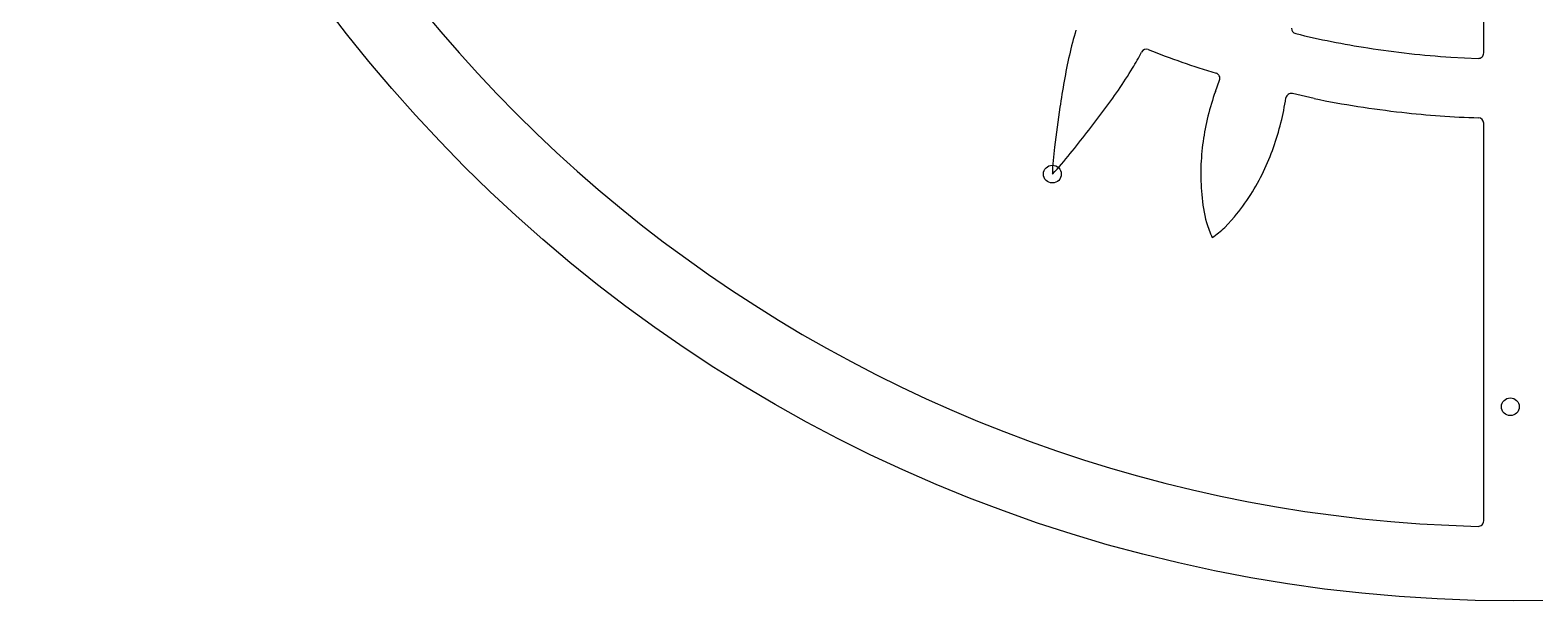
# Model space of a CAD drawing. Header units: millimetres. Extents: x -68 to 68, y -68 to 68.
# Drawn here: x -68.4 to 1, y -68.4 to -42.1 of the extents above; entities that cross this region are included whole.
import ezdxf

# ---------------------------------------------------------------- set-up
doc = ezdxf.new("R2010")
doc.units = ezdxf.units.MM
for name, color, linetype in [('CUT_INNER', 6, 'Continuous'), ('CUT_OUTER', 1, 'Continuous'), ('ENGRAVE', 7, 'Continuous')]:
    doc.layers.add(name, color=color, linetype=linetype)

msp = doc.modelspace()

# ---------------------------------------------------------------- linework, layer by layer
at = {"layer": 'CUT_INNER'}
for points in [[(-1.368, -43.1156), (-1.368, -29.5317)], [(-2.8814, -43.3097), (-1.6291, -43.3653)], [(-13.7416, -44.888), (-13.5508, -44.3738)], [(-9.1834, -45.2184), (-10.1861, -44.9923)], [(-1.368, -64.7097), (-1.368, -46.3548)], [(-12.8606, -50.684), (-13.3015, -51.1709), (-13.3052, -51.1746)]]:
    msp.add_lwpolyline(points, dxfattribs=at)
for centre, radius, start, end in [((-0.0002, -0.0001), 64.9798, 121.35855, 268.567248), ((-2.9394, -47.1887), 17.9787, 163.425319, 167.258292), ((-9.9824, -41.9772), 0.25, 178.945043, 257.288136), ((-0.9023, -5.0336), 38.2931, 256.198567, 261.278761), ((-16.9204, -43.1928), 0.25, 69.661017, 152.020881), ((-2.7912, -7.742), 37.9128, 248.260665, 253.26377), ((0, 0), 43.4055, 261.109016, 266.193762), ((4.1091, -48.7826), 25.2052, 167.258206, 170.019504), ((-27.1287, -37.9056), 11.2462, 328.313938, 332.632622), ((-1.618, -43.1156), 0.25, 267.457627, 0), ((-35.5274, -32.9088), 21.0182, 325.457105, 328.748866), ((-13.7852, -44.2868), 0.25, 339.647999, 72.20339), ((18.9898, -51.4071), 40.3156, 170.011351, 171.752722), ((-43.9889, -27.0867), 31.2893, 323.228407, 325.461079), ((-1.5286, -49.1563), 12.9374, 160.735839, 166.005403), ((-10.2411, -45.2361), 0.25, 77.288136, 169.843526), ((56.7773, -56.8999), 78.5002, 171.741347, 173.091617), ((-24.1327, -43.0345), 13.815, 346.178853, 351.015215), ((0, 0), 46.1416, 258.519916, 263.604661), ((-62.3932, -13.3493), 54.2552, 321.94681, 323.242446), ((-2.9645, -48.7943), 11.4565, 166.025725, 171.992661), ((-22.4258, -43.4567), 12.0567, 340.53059, 346.189309), ((-0.5353, -5.9694), 40.1499, 263.414922, 268.470566), ((-1.618, -46.3548), 0.25, 0, 87.457627), ((-89.2476, 7.5738), 88.2983, 321.194692, 321.996917), ((-10.8312, -48.9536), 10.4297, 171.754223, 178.631617), ((-28.6948, -41.4213), 10.4093, 315.59842, 322.482091), ((-3.5971, -48.7017), 10.8172, 172.01141, 178.421491), ((-21.4809, -43.7864), 11.0559, 334.289456, 340.509227), ((-3.9785, -48.693), 10.4357, 178.411591, 185.246571), ((-21.1155, -43.9602), 10.6513, 327.687106, 334.279427), ((-5.9216, -48.9036), 8.4815, 185.030183, 193.913562), ((-20.4701, -44.3809), 9.881, 320.364825, 327.748094), ((-7.0547, -48.5778), 7.4833, 198.425729, 204.090651), ((-19.0084, -44.5333), 8.7541, 305.812317, 310.654354), ((-1.618, -64.7097), 0.25, 268.417969, 360)]:
    msp.add_arc(centre, radius, start, end, dxfattribs=at)
at = {"layer": 'CUT_OUTER'}
msp.add_circle((0, 0), 68.4, dxfattribs=at)
at = {"layer": 'ENGRAVE'}
for centre in [(-21.2581, -48.7053), (-0.1392, -59.4405)]:
    msp.add_circle(centre, 0.4104, dxfattribs=at)

doc.saveas('drawing.dxf')
